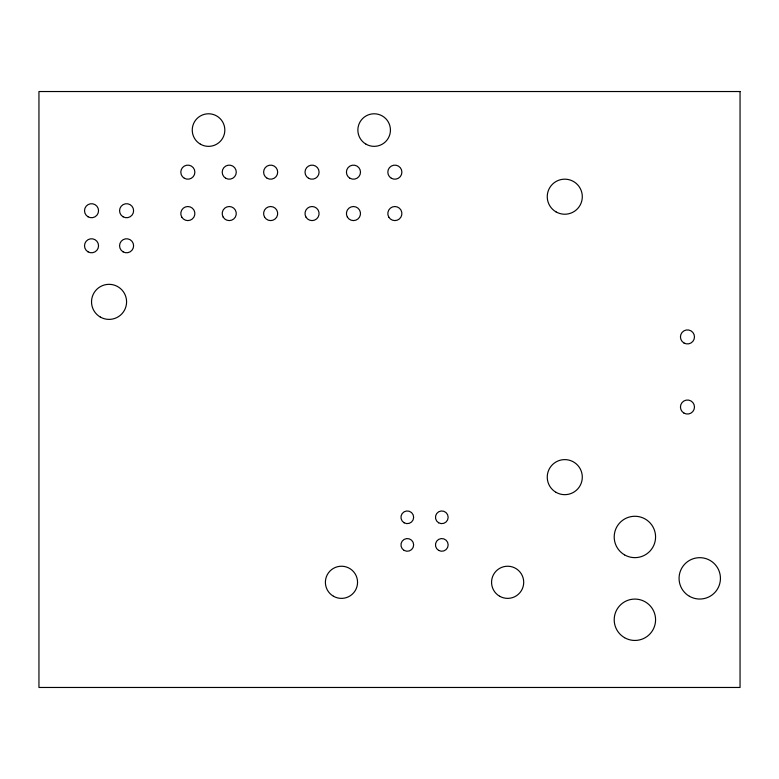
<?xml version="1.0" encoding="UTF-8"?>
<svg xmlns="http://www.w3.org/2000/svg" width="779" height="779" viewBox="0 0 779 779"><rect width="100%" height="100%" fill="white"/><g stroke="black" fill="none" stroke-linecap="round" stroke-linejoin="round"><path stroke-width="1.17" d="M740.05 91.532L38.95 91.532L38.95 687.467L740.05 687.467L740.05 91.532M438.635 550.402A6.349 6.349 0 0 0 448.159 544.901A6.349 6.349 0 0 0 438.635 539.399A6.349 6.349 0 0 0 438.635 550.402M624.544 637.68A20.692 20.692 0 0 0 655.577 619.763A20.692 20.692 0 0 0 624.544 601.846A20.692 20.692 0 0 0 624.544 637.68M556.011 211.878A17.527 17.527 0 0 0 582.303 196.697A17.527 17.527 0 0 0 556.011 181.517A17.527 17.527 0 0 0 556.011 211.878M100.296 317.043A17.527 17.527 0 0 0 126.588 301.863A17.527 17.527 0 0 0 100.296 286.682A17.527 17.527 0 0 0 100.296 317.043M556.011 492.318A17.527 17.527 0 0 0 582.303 477.137A17.527 17.527 0 0 0 556.011 461.957A17.527 17.527 0 0 0 556.011 492.318M366.013 144.173A16.281 16.281 0 0 0 390.435 130.064A16.281 16.281 0 0 0 366.013 115.964A16.281 16.281 0 0 0 366.013 144.173M200.398 144.173A16.281 16.281 0 0 0 224.829 130.064A16.281 16.281 0 0 0 200.398 115.964A16.281 16.281 0 0 0 200.398 144.173M683.962 342.994A7.011 7.011 0 0 0 694.479 336.918A7.011 7.011 0 0 0 683.962 330.841A7.011 7.011 0 0 0 683.962 342.994M683.962 413.104A7.011 7.011 0 0 0 694.479 407.027A7.011 7.011 0 0 0 683.962 400.951A7.011 7.011 0 0 0 683.962 413.104M123.082 251.851A7.011 7.011 0 0 0 133.599 245.775A7.011 7.011 0 0 0 123.082 239.698A7.011 7.011 0 0 0 123.082 251.851M123.082 216.796A7.011 7.011 0 0 0 133.599 210.72A7.011 7.011 0 0 0 123.082 204.643A7.011 7.011 0 0 0 123.082 216.796M689.405 596.276A20.692 20.692 0 0 0 720.439 578.359A20.692 20.692 0 0 0 689.405 560.442A20.692 20.692 0 0 0 689.405 596.276M624.544 554.872A20.692 20.692 0 0 0 655.577 536.955A20.692 20.692 0 0 0 624.544 519.038A20.692 20.692 0 0 0 624.544 554.872M438.635 522.797A6.349 6.349 0 0 0 448.159 517.295A6.349 6.349 0 0 0 438.635 511.803A6.349 6.349 0 0 0 438.635 522.797M404.126 522.797A6.349 6.349 0 0 0 413.649 517.295A6.349 6.349 0 0 0 404.126 511.803A6.349 6.349 0 0 0 404.126 522.797M404.126 550.402A6.349 6.349 0 0 0 413.649 544.901A6.349 6.349 0 0 0 404.126 539.399A6.349 6.349 0 0 0 404.126 550.402M333.431 596.227A16.077 16.077 0 0 0 357.551 582.303A16.077 16.077 0 0 0 333.431 568.378A16.077 16.077 0 0 0 333.431 596.227M499.602 596.227A16.077 16.077 0 0 0 523.712 582.303A16.077 16.077 0 0 0 499.602 568.378A16.077 16.077 0 0 0 499.602 596.227M391.34 178.255A7.04 7.04 0 0 0 401.896 172.159A7.04 7.04 0 0 0 391.34 166.063A7.04 7.04 0 0 0 391.34 178.255M349.937 178.255A7.04 7.04 0 0 0 360.492 172.159A7.04 7.04 0 0 0 349.937 166.063A7.04 7.04 0 0 0 349.937 178.255M308.533 178.255A7.04 7.04 0 0 0 319.088 172.159A7.04 7.04 0 0 0 308.533 166.063A7.04 7.04 0 0 0 308.533 178.255M267.129 178.255A7.04 7.04 0 0 0 277.684 172.159A7.04 7.04 0 0 0 267.129 166.063A7.04 7.04 0 0 0 267.129 178.255M225.725 178.255A7.04 7.04 0 0 0 236.28 172.159A7.04 7.04 0 0 0 225.725 166.063A7.04 7.04 0 0 0 225.725 178.255M184.321 178.255A7.04 7.04 0 0 0 194.877 172.159A7.04 7.04 0 0 0 184.321 166.063A7.04 7.04 0 0 0 184.321 178.255M388.76 217.078A7.04 7.04 0 0 0 400.951 217.078A7.04 7.04 0 0 0 394.856 206.523A7.04 7.04 0 0 0 388.76 217.078M347.356 217.078A7.04 7.04 0 0 0 359.547 217.078A7.04 7.04 0 0 0 353.452 206.523A7.04 7.04 0 0 0 347.356 217.078M305.952 217.078A7.04 7.04 0 0 0 318.144 217.078A7.04 7.04 0 0 0 312.048 206.523A7.04 7.04 0 0 0 305.952 217.078M264.548 217.078A7.04 7.04 0 0 0 276.74 217.078A7.04 7.04 0 0 0 270.644 206.523A7.04 7.04 0 0 0 264.548 217.078M223.145 217.078A7.04 7.04 0 0 0 235.336 217.078A7.04 7.04 0 0 0 229.24 206.523A7.04 7.04 0 0 0 223.145 217.078M181.741 217.078A7.04 7.04 0 0 0 193.932 217.078A7.04 7.04 0 0 0 187.836 206.523A7.04 7.04 0 0 0 181.741 217.078M88.027 251.851A7.011 7.011 0 0 0 98.544 245.775A7.011 7.011 0 0 0 88.027 239.698A7.011 7.011 0 0 0 88.027 251.851M88.027 216.796A7.011 7.011 0 0 0 98.544 210.72A7.011 7.011 0 0 0 88.027 204.643A7.011 7.011 0 0 0 88.027 216.796"/></g></svg>
